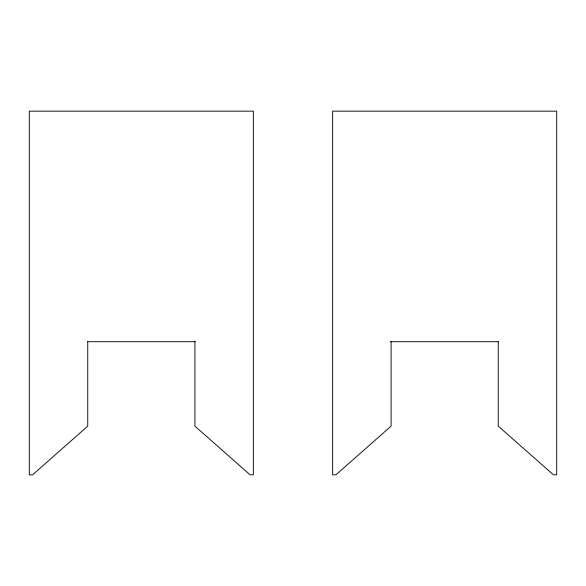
<?xml version="1.0" encoding="UTF-8"?>
<svg xmlns="http://www.w3.org/2000/svg" width="586" height="586" viewBox="0 0 586 586"><rect width="100%" height="100%" fill="white"/><g stroke="black" fill="none" stroke-linecap="round" stroke-linejoin="round"><path stroke-width="0.88" d="M87.658 341.704L195.49 341.704M390.203 341.704L498.349 341.704M498.254 341.704L498.254 426.132L553.455 474.843L556.7 474.843L556.7 111.157L332.65 111.157L332.65 474.843L335.895 474.843L391.096 426.132L391.096 341.704M194.904 341.704L194.904 426.132L250.105 474.843L253.35 474.843L253.35 111.157L29.3 111.157L29.3 474.843L32.545 474.843L87.746 426.132L87.746 341.704"/></g></svg>
